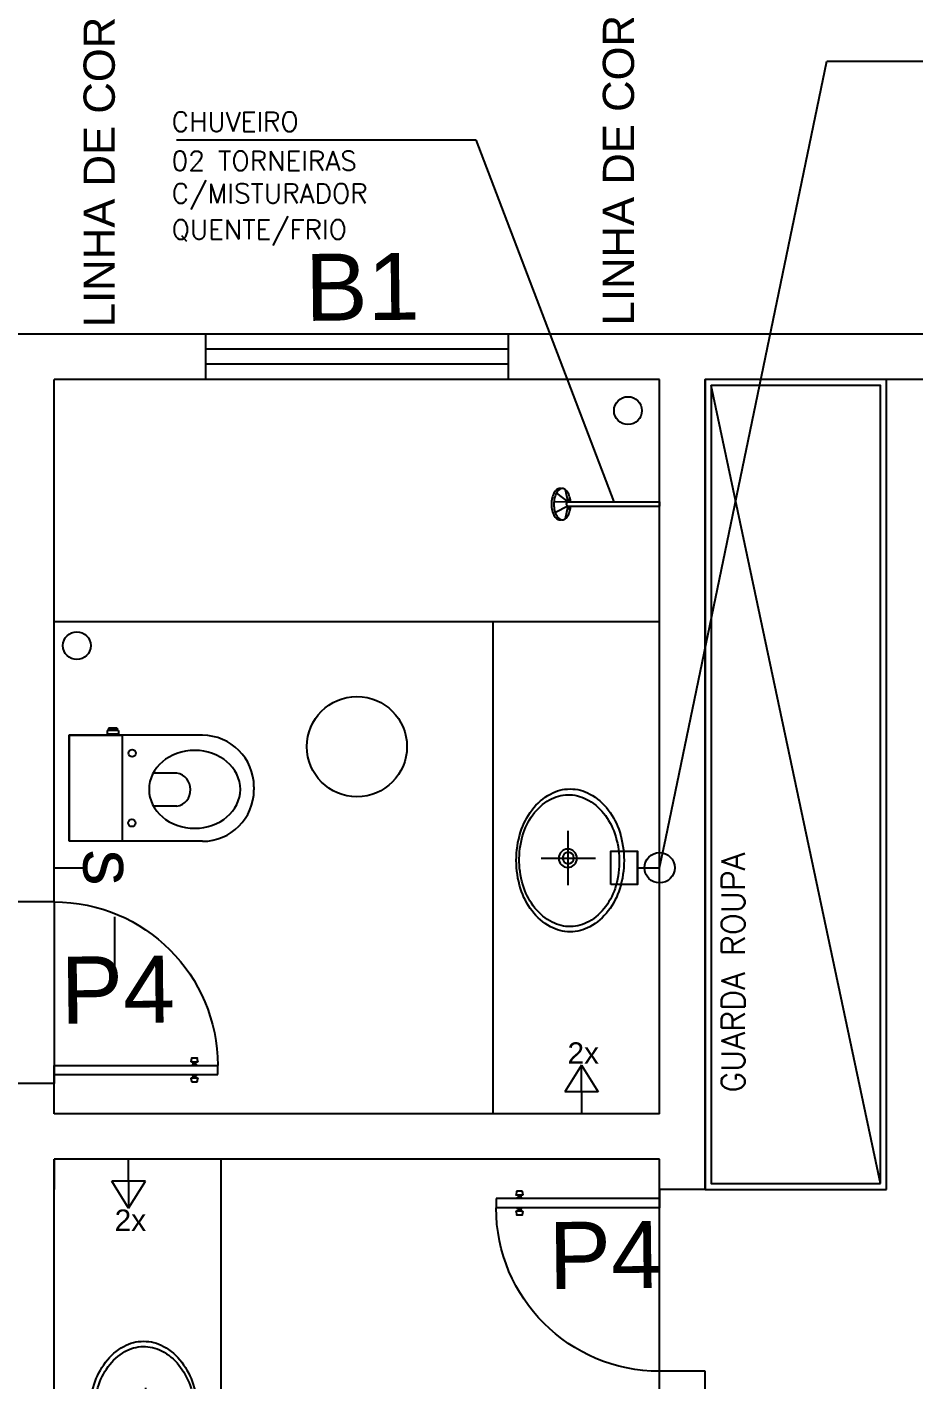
# Model space of a CAD drawing. Header units: millimetres. Extents: x 2182 to 2335, y 1488 to 1614.
# Drawn here: x 2201.589 to 2204.519, y 1512.898 to 1517.365 of the extents above; entities that cross this region are included whole.
import ezdxf
from ezdxf import colors
from ezdxf.entities.mleader import LeaderData, LeaderLine
from ezdxf.math import Vec2, Vec3

# ---------------------------------------------------------------- set-up
doc = ezdxf.new("R2010")
doc.units = ezdxf.units.MM
for name, color, linetype in [('default', 7, 'Continuous'), ('Layer2', 3, 'Continuous'), ('TEXTO', 7, 'Continuous')]:
    doc.layers.add(name, color=color, linetype=linetype)
doc.styles.add('Arial', font='arial.ttf')
doc.styles.add('Arial1', font='arial.ttf')
doc.styles.add('ROMANS', font='romans')
doc.styles.get("Standard").update_dxf_attribs({"font": 'arial.ttf'})

# ---------------------------------------------------------------- blocks, each defined once
blk = doc.blocks.new('CHUV')
for p, q in [((-0.0065, -0.1081), (-0.0065, 0.1947)), ((-0.0065, 0.1947), (0.0079, 0.1947)), ((0.0079, -0.1081), (0.0079, 0.1947)), ((-0.0496, -0.1309), (-0.0496, -0.1309)), ((-0.0469, -0.1172), (-0.0065, -0.1081)), ((-0.0351, -0.1463), (-0.0065, -0.1081)), ((-0.0194, -0.1014), (-0.0065, -0.1081)), ((-0.0065, -0.1081), (-0.0054, -0.155)), ((0.0079, -0.1081), (0.0221, -0.1014)), ((0.0079, -0.1081), (0.0496, -0.1172)), ((0.0079, -0.1081), (0.029, -0.1495))]:
    blk.add_line(p, q)
for centre, radius, start, end in [((-0.0346, -0.1268), 0.0156, 142.5432, 180), ((-0.0346, -0.1268), 0.0156, 180, 195.2874), ((-0.0346, -0.135), 0.0156, 164.7126, 180), ((-0.0175, -0.1136), 0.0372, 209.4584, 241.7826), ((-0.0175, -0.1399), 0.0372, 118.2174, 142.422), ((-0.0061, -0.1611), 0.0612, 102.5593, 118.2817), ((0.0013, -0.1947), 0.0957, 94.7338, 102.5548), ((0.0007, -0.1061), 0.0075, 195.5241, 344.4759), ((0.0013, -0.1947), 0.0957, 77.4452, 86.1063), ((0.0088, -0.1611), 0.0612, 61.7183, 77.4407), ((0.0202, -0.1399), 0.0372, 37.578, 61.7826), ((0.0202, -0.1136), 0.0372, 298.2174, 330.5416), ((0.0373, -0.1268), 0.0156, 0, 37.4568), ((0.0373, -0.1268), 0.0156, 344.7126, 0), ((0.0373, -0.135), 0.0156, 0, 15.2874), ((-0.0346, -0.135), 0.0156, 180, 217.4568), ((-0.0175, -0.1218), 0.0372, 217.578, 241.7826), ((-0.0061, -0.0924), 0.0612, 241.7183, 257.4407), ((-0.0061, -0.1006), 0.0612, 241.7183, 257.4407), ((0.0013, -0.0588), 0.0957, 257.4452, 270), ((0.0013, -0.067), 0.0957, 257.4452, 270), ((0.0013, -0.0588), 0.0957, 270, 282.5548), ((0.0013, -0.067), 0.0957, 270, 282.5548), ((0.0088, -0.0924), 0.0612, 282.5593, 298.2817), ((0.0088, -0.1006), 0.0612, 282.5593, 298.2817), ((0.0202, -0.1218), 0.0372, 298.2174, 322.422), ((0.0373, -0.135), 0.0156, 322.5432, 0)]:
    blk.add_arc(centre, radius, start, end)
blk = doc.blocks.new('PGIRO60')
at = {"color": 3}
for p, q in [((-0.0124, -0.27), (-0.0124, 0.27)), ((-0.0124, 0.27), (0.0176, 0.27)), ((0.0176, -0.27), (0.0176, 0.27)), ((-0.0371, 0.1855), (-0.0371, 0.2012)), ((-0.036, 0.2025), (-0.0252, 0.2043)), ((-0.036, 0.1841), (-0.0252, 0.1823)), ((-0.0236, 0.1837), (-0.0236, 0.203)), ((0.0289, 0.1837), (0.0289, 0.203)), ((0.0304, 0.2043), (0.0412, 0.2025)), ((0.0304, 0.1823), (0.0412, 0.1841)), ((0.0424, 0.1855), (0.0424, 0.2012)), ((-0.0424, -0.27), (-0.0124, -0.27)), ((-0.0124, -0.27), (0.0176, -0.27))]:
    blk.add_line(p, q, dxfattribs=at)
at = {"color": 1}
for p, q in [((-0.0236, 0.1978), (-0.0144, 0.1978)), ((-0.0236, 0.1933), (-0.0144, 0.1933)), ((-0.0236, 0.1888), (-0.0144, 0.1888)), ((-0.0144, 0.2023), (-0.0124, 0.2023)), ((-0.0144, 0.1843), (-0.0144, 0.2023)), ((-0.0144, 0.1843), (-0.0124, 0.1843)), ((0.0176, 0.2023), (0.0196, 0.2023)), ((0.0176, 0.1843), (0.0196, 0.1843)), ((0.0196, 0.1843), (0.0196, 0.2023)), ((0.0196, 0.1978), (0.0289, 0.1978)), ((0.0196, 0.1933), (0.0289, 0.1933)), ((0.0196, 0.1888), (0.0289, 0.1888))]:
    blk.add_line(p, q, dxfattribs=at)
blk.add_arc((0.0176, -0.27), 0.54, 0, 90)
at = {"color": 3}
for centre, start, end in [((-0.0358, 0.2012), 98.1301, 180), ((-0.0358, 0.1855), 180, 261.8699), ((-0.025, 0.203), 0, 98.1301), ((-0.025, 0.1837), 261.8699, 0), ((0.0302, 0.203), 81.8699, 180), ((0.0302, 0.1837), 180, 278.1301), ((0.041, 0.2012), 0, 81.8699), ((0.041, 0.1855), 278.1301, 0)]:
    blk.add_arc(centre, 0.0014, start, end, dxfattribs=at)
blk = doc.blocks.new('CUBA-1')
for p, q in [((0.0079, -0.0963), (0.0079, 0.0837)), ((-0.0821, -0.0063), (0.0979, -0.0063))]:
    blk.add_line(p, q)
for centre, radius in [((0.0071, -0.0077), 0.0302), ((0.0079, -0.0063), 0.0188)]:
    blk.add_circle(centre, radius)
for centre, radius, start, end in [((-0.0207, -0.0682), 0.243, 107.309, 126.9878), ((-0.0207, -0.0639), 0.224, 106.2264, 125.9747), ((0, -0.1338), 0.3118, 90, 107.354), ((-0.0038, -0.1232), 0.2856, 88.6958, 106.1631), ((0, -0.1338), 0.3117, 72.6405, 90), ((-0.0034, -0.1235), 0.2859, 71.3115, 88.7773), ((0.0162, -0.0646), 0.2238, 51.4962, 71.2331), ((0.0207, -0.0682), 0.243, 53.0122, 72.691), ((-0.0519, -0.0263), 0.1907, 127.0741, 151.2577), ((-0.0484, -0.0257), 0.1768, 125.9821, 150.1587), ((0.0456, -0.0277), 0.1767, 27.3191, 51.5022), ((0.0519, -0.0263), 0.1907, 28.7423, 52.9259), ((-0.1001, -0.0001), 0.1359, 151.1911, 179.9578), ((-0.0918, -0.0008), 0.1268, 150.1598, 178.7802), ((0.0899, -0.005), 0.1269, 358.7811, 27.3927), ((0.1001, -0.0001), 0.1359, 0.0422, 28.8089), ((-0.0917, -0.0008), 0.1269, 178.7811, 207.3927), ((-0.1001, 0.0001), 0.1359, 180.0422, 208.8089), ((0.09, -0.005), 0.1268, 330.1598, 358.7802), ((0.1001, 0.0001), 0.1359, 331.1911, 359.9578), ((-0.0519, 0.0263), 0.1907, 208.7423, 232.9259), ((-0.0474, 0.0219), 0.1767, 207.3191, 231.5022), ((0.0466, 0.0199), 0.1768, 305.9821, 330.1587), ((0.0519, 0.0263), 0.1907, 307.0741, 331.2577), ((-0.0207, 0.0682), 0.243, 233.0122, 252.691), ((-0.018, 0.0588), 0.2238, 231.4962, 251.2331), ((0.0189, 0.0581), 0.224, 286.2264, 305.9747), ((0.0207, 0.0682), 0.243, 287.309, 306.9878), ((0, 0.1338), 0.3117, 252.6405, 270), ((0.0016, 0.1177), 0.2859, 251.3115, 268.7773), ((0.002, 0.1174), 0.2856, 268.6958, 286.1631), ((0, 0.1338), 0.3118, 270, 287.354)]:
    blk.add_arc(centre, radius, start, end)
blk = doc.blocks.new('_Origin')
at = {"color": 0, "linetype": 'ByBlock', "lineweight": -2}
blk.add_line((0, 0), (-1, 0), dxfattribs=at)
blk.add_circle((0, 0), 0.5, dxfattribs=at)

msp = doc.modelspace()

# ---------------------------------------------------------------- hatches: boundary and pattern name
at = {"linetype": 'Continuous'}
h = msp.add_hatch(dxfattribs=at)
h.set_pattern_fill('ANGLE', color=3, angle=180)
h.set_pattern_definition([(180, (4467.854, 3020.273), (-3e-15, -6.985), [5.08, -1.905]), (270, (4467.854, 3020.273), (6.985, -3e-15), [5.08, -1.905])])
h.paths.add_polyline_path([(2203.4756, 1513.8493), (2203.4203, 1513.9376), (2203.4203, 1513.8493)])
h = msp.add_hatch(dxfattribs=at)
h.set_pattern_fill('ANGLE', color=3, angle=180)
h.set_pattern_definition([(180, (4466.358, 3020.273), (-3e-15, -6.985), [5.08, -1.905]), (270, (4466.358, 3020.273), (6.985, -3e-15), [5.08, -1.905])])
h.paths.add_polyline_path([(2201.9242, 1513.554), (2201.9242, 1513.4658), (2201.9795, 1513.554)])

# ---------------------------------------------------------------- linework, layer by layer
at = {"color": 1, "linetype": 'Continuous'}
for p, q in [((2202.0819, 1516.9928), (2203.0708, 1516.9928)), ((2203.0708, 1516.9928), (2203.5269, 1515.7976))]:
    msp.add_line(p, q, dxfattribs=at)
at = {"color": 6, "linetype": 'ByBlock'}
for p, q in [((2204.5783, 1516.3517), (2199.7783, 1516.3517)), ((2202.1783, 1516.3517), (2200.7783, 1516.3517)), ((2202.1783, 1516.3517), (2202.1783, 1516.2017)), ((2204.4283, 1516.3517), (2203.1783, 1516.3517)), ((2203.1783, 1516.3517), (2203.1783, 1516.2017)), ((2201.6783, 1514.4767), (2201.6783, 1516.2017)), ((2202.1783, 1516.2017), (2201.6783, 1516.2017)), ((2203.6783, 1516.2017), (2203.1783, 1516.2017)), ((2203.6783, 1513.7767), (2203.6783, 1516.2017)), ((2203.8283, 1513.5267), (2203.8283, 1516.2017)), ((2204.5783, 1516.2017), (2203.8283, 1516.2017)), ((2201.6783, 1514.4767), (2201.5283, 1514.4767)), ((2201.6783, 1513.8767), (2201.5283, 1513.8767)), ((2201.6783, 1513.7767), (2201.6783, 1513.8767)), ((2203.6783, 1513.7767), (2201.6783, 1513.7767)), ((2201.6783, 1511.2017), (2201.6783, 1513.6267)), ((2203.6783, 1513.6267), (2201.6783, 1513.6267)), ((2201.6783, 1513.6267), (2201.6783, 1513.5267)), ((2203.6783, 1513.5267), (2203.6783, 1513.6267)), ((2203.8283, 1513.5267), (2203.6783, 1513.5267)), ((2203.6783, 1511.2017), (2203.6783, 1512.9267)), ((2203.8283, 1512.9267), (2203.6783, 1512.9267)), ((2203.8283, 1511.2017), (2203.8283, 1512.9267))]:
    msp.add_line(p, q, dxfattribs=at)
at = {"color": 3, "linetype": 'ByBlock'}
for p, q in [((2203.1783, 1516.3517), (2202.1783, 1516.3517)), ((2203.1783, 1516.3017), (2202.1783, 1516.3017)), ((2203.1783, 1516.2517), (2202.1783, 1516.2517)), ((2203.1783, 1516.2017), (2202.1783, 1516.2017))]:
    msp.add_line(p, q, dxfattribs=at)
at = {"color": 1, "linetype": 'ByBlock'}
msp.add_line((2203.6783, 1515.4017), (2201.6783, 1515.4017), dxfattribs=at)
at = {"color": 7, "linetype": 'ByBlock'}
for p, q in [((2203.1283, 1513.7767), (2203.1283, 1515.4017)), ((2201.6783, 1514.4767), (2201.6783, 1513.8767)), ((2202.2283, 1513.6267), (2202.2283, 1512.0017)), ((2201.6783, 1512.9267), (2201.6783, 1513.5267)), ((2203.6783, 1512.9267), (2203.6783, 1513.5267))]:
    msp.add_line(p, q, dxfattribs=at)
at = {"color": 3, "linetype": 'Continuous'}
for p, q in [((2203.6057, 1514.5339), (2203.6057, 1514.6444)), ((2201.7747, 1514.5885), (2201.6783, 1514.5885)), ((2203.6057, 1514.5892), (2203.6783, 1514.5892)), ((2203.4203, 1513.9376), (2203.365, 1513.8493)), ((2203.4203, 1513.8493), (2203.4203, 1513.9376)), ((2203.4203, 1513.9376), (2203.4756, 1513.8493)), ((2203.4756, 1513.8493), (2203.365, 1513.8493)), ((2203.4203, 1513.8493), (2203.4203, 1513.7767)), ((2201.9242, 1513.554), (2201.9242, 1513.6267)), ((2201.9795, 1513.554), (2201.8689, 1513.554)), ((2201.9242, 1513.4658), (2201.8689, 1513.554)), ((2201.9242, 1513.554), (2201.9242, 1513.4658)), ((2201.9242, 1513.4658), (2201.9795, 1513.554))]:
    msp.add_line(p, q, dxfattribs=at)
msp.add_lwpolyline([(2203.5174, 1514.5339), (2203.5174, 1514.6444), (2203.6057, 1514.6444), (2203.6057, 1514.5339)], close=True, dxfattribs=at)
at = {"color": 2, "linetype": 'Continuous'}
for centre in [(2203.5737, 1516.0988), (2201.753, 1515.3227)]:
    msp.add_circle(centre, 0.0459, dxfattribs=at)
at = {"color": 1, "linetype": 'Continuous'}
msp.add_circle((2202.6783, 1514.9892), 0.1654, dxfattribs=at)
at = {"layer": 'default', "color": 7}
for p, q in [((2201.9031, 1515.0267), (2201.7281, 1515.0267)), ((2201.7281, 1515.0267), (2201.7281, 1514.6767)), ((2201.8909, 1515.0427), (2201.8527, 1515.0427)), ((2201.8527, 1515.0427), (2201.8527, 1515.0306)), ((2201.8909, 1515.0306), (2201.8527, 1515.0306)), ((2201.8859, 1515.0503), (2201.8581, 1515.0503)), ((2201.8581, 1515.0503), (2201.8581, 1515.0451)), ((2201.8859, 1515.0451), (2201.8581, 1515.0451)), ((2201.8859, 1515.0503), (2201.8859, 1515.0451)), ((2201.8909, 1515.0427), (2201.8909, 1515.0306)), ((2201.9031, 1515.0267), (2201.9031, 1514.6767)), ((2202.1681, 1515.0267), (2201.9031, 1515.0267)), ((2201.9031, 1515.0267), (2201.9031, 1514.6767)), ((2202.0834, 1514.902), (2202.0071, 1514.902)), ((2202.3381, 1514.8567), (2202.3381, 1514.8467)), ((2202.083, 1514.7925), (2202.0072, 1514.7925)), ((2202.1681, 1514.6767), (2201.9031, 1514.6767)), ((2201.8783, 1514.2518), (2201.8783, 1514.4268))]:
    msp.add_line(p, q, dxfattribs=at)
msp.add_lwpolyline([(2201.7281, 1514.6767), (2201.7281, 1515.0267), (2201.9031, 1515.0267), (2201.9031, 1514.6767)], close=True, dxfattribs=at)
for centre in [(2201.936, 1514.968), (2201.9347, 1514.7372)]:
    msp.add_circle(centre, 0.0122, dxfattribs=at)
for centre, radius, start, end in [((2202.1681, 1514.8567), 0.17, 0, 90), ((2202.0731, 1514.8473), 0.0557, 280.765, 79.3361), ((2202.1681, 1514.8467), 0.17, 270, 0)]:
    msp.add_arc(centre, radius, start, end, dxfattribs=at)
at = {"layer": 'default', "color": 7, "extrusion": (0, 0, -1)}
msp.add_ellipse((2202.1424, 1514.8481), major_axis=(-0.1509, 0), ratio=0.85222, dxfattribs=at)
at = {"layer": 'Layer2'}
msp.add_line((2204.4083, 1513.5467), (2203.8483, 1516.1817), dxfattribs=at)
for points in [[(2204.4283, 1513.5267), (2204.4283, 1516.2017), (2203.8283, 1516.2017), (2203.8283, 1513.5267)], [(2204.4083, 1513.5467), (2204.4083, 1516.1817), (2203.8483, 1516.1817), (2203.8483, 1513.5467)]]:
    msp.add_lwpolyline(points, close=True, dxfattribs=at)

# ---------------------------------------------------------------- block references
at = {"rotation": 270}
msp.add_blockref('CHUV', (2203.4836, 1515.7911), dxfattribs=at)
at = {"xscale": -1}
for name, p, rotation in [('CUBA-1', (2203.3828, 1514.6136), 270), ('PGIRO60', (2201.9483, 1513.9191), 270), ('PGIRO60', (2203.4083, 1513.4843), 90), ('CUBA-1', (2201.9738, 1512.7898), 90)]:
    msp.add_blockref(name, p, dxfattribs=dict(at, rotation=rotation))

# ---------------------------------------------------------------- texts
at = {"color": 1, "ltscale": 0.3, "style": 'ROMANS'}
for s, p in [('CHUVEIRO', (2202.0663, 1517.0207)), ('02 TORNEIRAS', (2202.0663, 1516.8917)), ('C/MISTURADOR', (2202.0663, 1516.784)), ('QUENTE/FRIO', (2202.0663, 1516.6648))]:
    msp.add_text(s, height=0.064, dxfattribs=at).set_placement(p)
at = {"layer": 'default', "color": 4, "style": 'Arial1'}
for s, p in [('LINHA DE CORTE DD', (2201.8784, 1516.3742)), ('LINHA DE CORTE EE', (2203.5939, 1516.3801))]:
    msp.add_text(s, height=0.1032, rotation=90, dxfattribs=at).set_placement(p)
at = {"layer": 'default', "color": 5, "style": 'Arial'}
for s, p in [('B1', (2202.5086, 1516.3949)), ('P4', (2201.7008, 1514.0744)), ('P4', (2203.313, 1513.1982))]:
    msp.add_text(s, height=0.22105, rotation=0.6706, dxfattribs=at).set_placement(p)
at = {"layer": 'default', "color": 2, "style": 'Arial1'}
msp.add_text('s', height=0.1713, rotation=270, dxfattribs=at).set_placement((2201.7744, 1514.6499))
for p in [(2203.374, 1513.9422), (2201.8779, 1513.3904)]:
    msp.add_text('2x', height=0.07051, dxfattribs=at).set_placement(p)
at = {"layer": 'TEXTO', "color": 1, "style": 'ROMANS'}
msp.add_text('GUARDA ROUPA', height=0.0768, rotation=90, dxfattribs=at).set_placement((2203.9595, 1513.8468))

# ---------------------------------------------------------------- leaders
at = {"color": 1, "linetype": 'Continuous'}
ml = msp.add_multileader_mtext('Standard', dxfattribs=at)
ml.set_content('Tampa cega p/luminária', color=1)
ml.set_leader_properties()
ml.set_arrow_properties(name='ORIGIN')
ml.build(insert=Vec2(0, 0))
ml.multileader.update_dxf_attribs({"text_left_attachment_type": 2, "dogleg_length": 1, "arrow_head_size": 0.1})
ctx = ml.context
ctx.base_point, ctx.char_height, ctx.arrow_head_size, ctx.landing_gap_size, ctx.plane_origin = Vec3(2204.7308, 1517.2528), 0.1, 0.1, 0.25, Vec3(2203.6783, 1514.5892)
ctx.left_attachment = 2
notes = []
notes.append((ctx, [(0, (1, 1, 0), (2204.2308, 1517.2528), (1, 0), 0.5, [(0, [(2203.6783, 1514.5892)], 0, [])])]))
ctx.mtext.insert, ctx.mtext.flow_direction = Vec3(2204.9808, 1517.3184), 5
for ctx, leaders in notes:
    for number, flags, end, landing, length, lines in leaders:
        leader = LeaderData()
        leader.index, (leader.has_last_leader_line, leader.has_dogleg_vector, leader.attachment_direction) = number, flags
        leader.last_leader_point, leader.dogleg_vector, leader.dogleg_length = Vec3(end), Vec3(landing), length
        for number, points, colour, breaks in lines:
            line = LeaderLine()
            line.index, line.vertices, line.color, line.breaks = number, Vec3.list(points), colors.encode_raw_color(colour), breaks
            leader.lines.append(line)
        ctx.leaders.append(leader)

doc.saveas('drawing.dxf')
